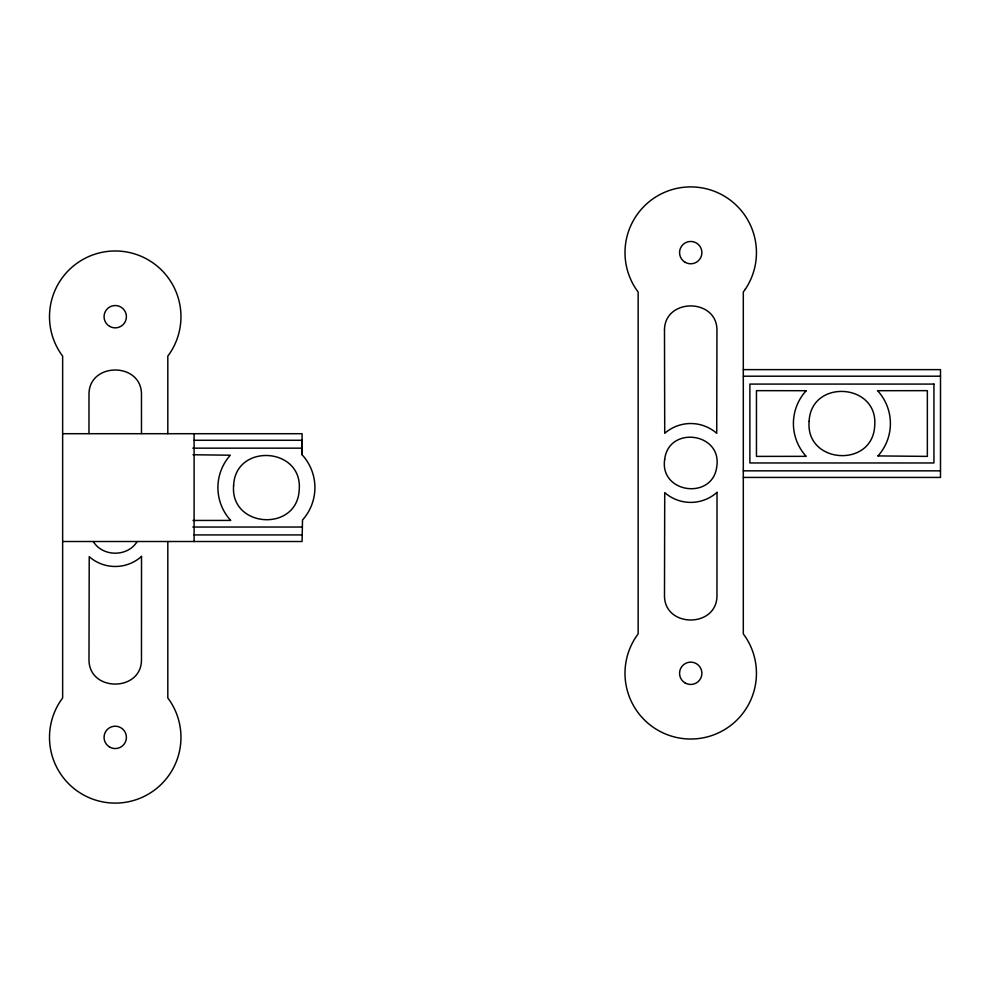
<?xml version="1.0" encoding="UTF-8"?>
<svg xmlns="http://www.w3.org/2000/svg" width="990" height="990" viewBox="0 0 990 990"><rect width="100%" height="100%" fill="white"/><g stroke="black" fill="none" stroke-linecap="round" stroke-linejoin="round"><path stroke-width="1.49" d="M88.976 433.546L88.989 393.859C89.409 362.068 141.05 362.068 141.471 393.859L141.483 433.546M62.642 541.505L302.086 541.505L302.507 519.998A48.498 48.498 0 0 0 303.237 456.043L302.074 454.781L302.086 440.278L194.052 440.278M302.074 454.781L302.086 433.707L62.642 433.707M137.09 541.641C127.685 557.036 102.774 557.036 93.369 541.641M743.304 369.629L940.5 369.629L940.5 477.428L743.304 477.428M743.304 376.2L940.5 376.2M192.852 448.161L302.086 448.161M743.304 470.844L940.5 470.844M193.025 520.455L230.744 520.418L229.581 519.156A48.498 48.498 0 0 1 230.311 455.214L193.025 454.744M192.852 527.039L302.086 527.039M194.052 534.922L302.086 534.922M194.102 433.707L194.102 541.505M167.817 433.707L167.817 356.103L169.884 353.22A65.736 65.736 0 0 0 158.573 267.288A65.736 65.736 0 0 0 71.886 267.288A65.736 65.736 0 0 0 60.576 353.22L62.642 356.103L62.642 697.975L60.576 700.858A65.736 65.736 0 0 0 71.886 786.79A65.736 65.736 0 0 0 158.573 786.79A65.736 65.736 0 0 0 169.884 700.858L167.817 697.975L167.817 541.505M141.52 556.417L141.471 660.219C141.05 692.01 89.409 692.01 88.989 660.219L89.224 556.689A39.439 39.439 0 0 0 141.236 556.689L141.52 556.417M664.488 329.781L664.723 433.311A39.439 39.439 0 0 1 716.723 433.311L716.958 329.781C716.537 297.99 664.909 297.99 664.488 329.781M717.02 492.339L716.958 596.141C716.537 627.932 664.909 627.932 664.488 596.141L664.723 492.612A39.439 39.439 0 0 0 716.723 492.612L717.02 492.339M233.615 485.446C229.89 528.103 297.322 532.484 299.203 489.753C302.928 447.096 235.496 442.716 233.615 485.446M664.661 459.533C659.488 493.453 713.023 500.433 716.797 466.389C721.97 432.457 668.411 425.502 664.661 459.533M809.115 421.369C805.377 464.025 872.821 468.406 874.702 425.675C878.427 383.019 810.983 378.638 809.115 421.369M745.371 289.142L743.304 292.025L743.304 633.897L745.371 636.78A65.736 65.736 0 0 1 734.06 722.712A65.736 65.736 0 0 1 647.386 722.712A65.736 65.736 0 0 1 636.075 636.78L638.142 633.897L638.142 292.025L636.075 289.142A65.736 65.736 0 0 1 647.386 203.21A65.736 65.736 0 0 1 734.06 203.21A65.736 65.736 0 0 1 745.371 289.142M806.219 390.704L805.81 391.137A48.498 48.498 0 0 0 805.08 455.078L806.231 456.341L756.459 456.39L756.459 390.654L806.219 390.704M877.994 455.92L927.358 456.39L927.358 390.654L877.573 390.704L878.724 391.966A48.498 48.498 0 0 1 877.994 455.92M933.929 384.083L749.876 384.083L749.876 462.961L933.929 462.961L933.929 384.083M109.642 326.378A11.175 11.175 0 0 0 126.411 316.701A11.175 11.175 0 0 0 109.642 307.024A11.175 11.175 0 0 0 109.642 326.378M109.642 747.054A11.175 11.175 0 0 0 126.411 737.377A11.175 11.175 0 0 0 109.642 727.699A11.175 11.175 0 0 0 109.642 747.054M685.142 682.976A11.175 11.175 0 0 0 701.898 673.299A11.175 11.175 0 0 0 685.142 663.622A11.175 11.175 0 0 0 685.142 682.976M685.142 262.3A11.175 11.175 0 0 0 701.898 252.623A11.175 11.175 0 0 0 685.142 242.946A11.175 11.175 0 0 0 685.142 262.3"/></g></svg>
